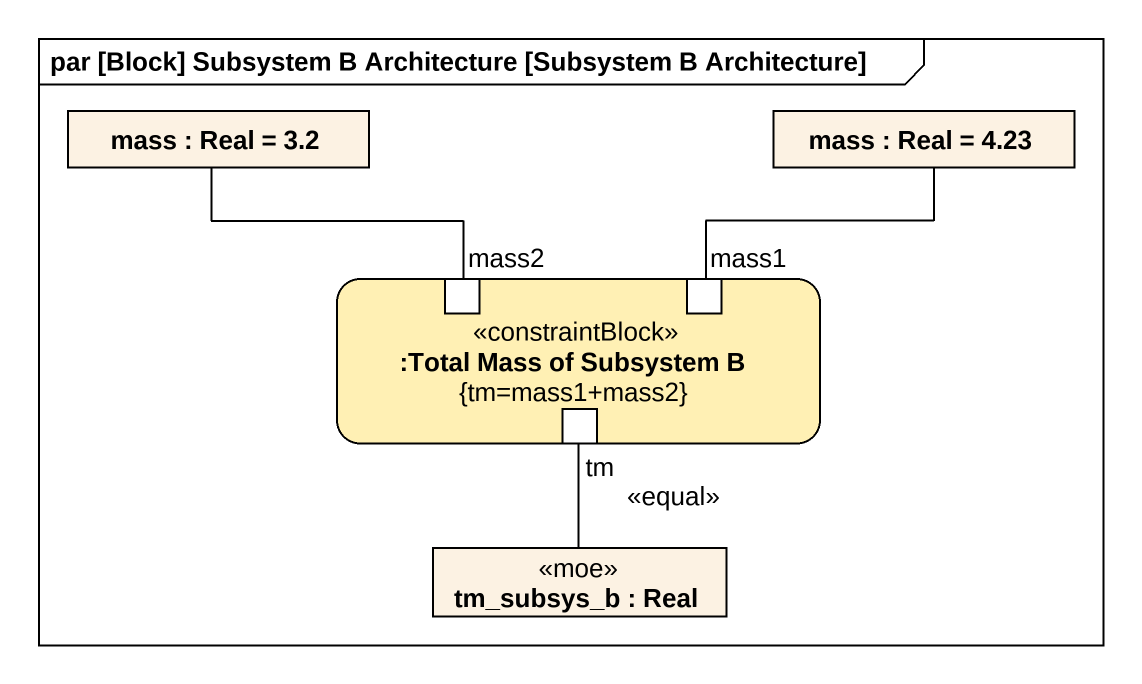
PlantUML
@startuml
mainframe par [Block] Subsystem B Architecture [Subsystem B Architecture]
rectangle "mass : Real = 3.2" as mass
rectangle "mass : Real = 4.23" as mass_2
rectangle ":Total Mass of Subsystem B\n{tm=mass1+mass2}" as Total_Mass_of_Subsystem_B <<constraintBlock>> #FFF0B4 {
  port mass2
  port mass1
  port tm
}
rectangle "tm_subsys_b : Real" as tm_subsys_b <<moe>>
mass -- mass2
mass_2 -- mass1
tm -- tm_subsys_b : <<equal>>
@enduml
